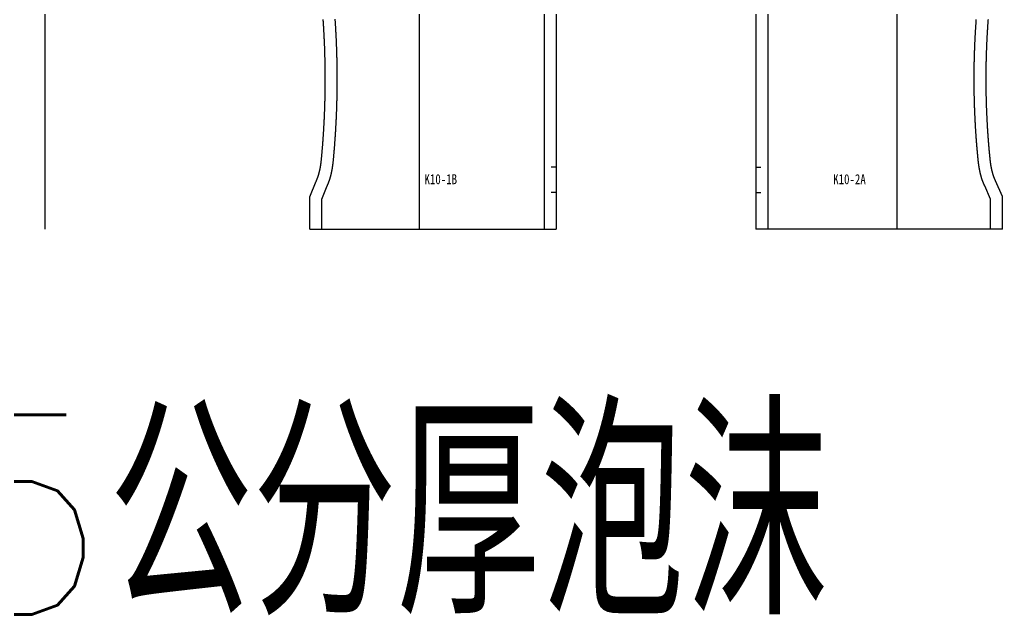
# Model space of a CAD drawing. Header units: millimetres. Extents: x 1725838 to 1745173, y -304752 to -289676.
# Drawn here: x 1727985 to 1728969, y -302051 to -301455 of the extents above; entities that cross this region are included whole.
import ezdxf

# ---------------------------------------------------------------- set-up
doc = ezdxf.new("R2010")
doc.units = ezdxf.units.MM
for name, color, linetype in [('剪口线', 7, 'Continuous'), ('文字', 7, 'Continuous'), ('缝头内线', 7, 'Continuous')]:
    doc.layers.add(name, color=color, linetype=linetype)
doc.styles.get("Standard").update_dxf_attribs({"font": 'simplex.shx', "bigfont": 'gbcbig.shx'})
doc.styles.add('宋体平面', font='', dxfattribs={"width": 0.8})
doc.styles.get('宋体平面').set_extended_font_data('NSimSun')

msp = doc.modelspace()

# ---------------------------------------------------------------- linework, layer by layer
for p, q in [((1728522.02, -300859.04), (1728522.02, -301664.79)), ((1728722.02, -300859.04), (1728722.02, -301664.79)), ((1728275.64, -301664.79), (1728522.02, -301664.79)), ((1728968.67, -301664.79), (1728722.02, -301664.79))]:
    msp.add_line(p, q)
for points in [[(1728275.64, -301664.79), (1728275.64, -301632.46), (1728281.94, -301616.81), (1728282.09, -301616.47), (1728282.12, -301616.41), (1728282.15, -301616.36), (1728282.17, -301616.3), (1728282.2, -301616.25), (1728282.22, -301616.19), (1728282.25, -301616.14), (1728282.27, -301616.08), (1728282.3, -301616.03), (1728282.32, -301615.97), (1728282.34, -301615.91), (1728282.37, -301615.86), (1728282.39, -301615.8), (1728282.42, -301615.74), (1728282.44, -301615.69), (1728282.47, -301615.63), (1728282.49, -301615.57), (1728282.52, -301615.52), (1728282.54, -301615.46), (1728282.57, -301615.4), (1728282.59, -301615.34), (1728282.62, -301615.28), (1728282.64, -301615.22), (1728282.66, -301615.17), (1728282.69, -301615.11), (1728282.71, -301615.05), (1728282.74, -301614.99), (1728282.76, -301614.93), (1728282.79, -301614.87), (1728282.81, -301614.81), (1728282.84, -301614.75), (1728282.86, -301614.69), (1728282.88, -301614.62), (1728282.91, -301614.56), (1728282.93, -301614.5), (1728282.96, -301614.44), (1728282.98, -301614.38), (1728283.01, -301614.31), (1728283.03, -301614.25), (1728283.06, -301614.19), (1728283.08, -301614.12), (1728283.1, -301614.06), (1728283.13, -301613.99), (1728283.15, -301613.93), (1728283.18, -301613.86), (1728283.2, -301613.8), (1728283.23, -301613.73), (1728283.25, -301613.67), (1728283.28, -301613.6), (1728283.3, -301613.54), (1728283.32, -301613.47), (1728283.35, -301613.4), (1728283.37, -301613.34), (1728283.4, -301613.27), (1728283.42, -301613.2), (1728283.44, -301613.13), (1728283.47, -301613.07), (1728283.49, -301613), (1728283.52, -301612.93), (1728283.54, -301612.86), (1728283.56, -301612.8), (1728283.59, -301612.73), (1728283.61, -301612.66), (1728283.63, -301612.59), (1728283.66, -301612.52), (1728283.68, -301612.45), (1728283.7, -301612.38), (1728283.73, -301612.32), (1728283.75, -301612.25), (1728283.77, -301612.18), (1728283.8, -301612.11), (1728283.82, -301612.04), (1728283.84, -301611.97), (1728283.87, -301611.9), (1728283.89, -301611.83), (1728283.91, -301611.76), (1728283.94, -301611.69), (1728283.96, -301611.61), (1728283.98, -301611.54), (1728284, -301611.47), (1728284.03, -301611.4), (1728284.05, -301611.33), (1728284.07, -301611.26), (1728284.1, -301611.18), (1728284.14, -301611.04), (1728284.18, -301610.89), (1728284.23, -301610.75), (1728284.27, -301610.6), (1728284.32, -301610.45), (1728284.36, -301610.3), (1728284.41, -301610.15), (1728284.45, -301610), (1728284.49, -301609.85), (1728284.54, -301609.7), (1728284.58, -301609.54), (1728284.62, -301609.39), (1728284.67, -301609.23), (1728284.71, -301609.08), (1728284.75, -301608.92), (1728284.79, -301608.76), (1728284.83, -301608.6), (1728284.88, -301608.44), (1728284.92, -301608.28), (1728284.96, -301608.12), (1728285, -301607.96), (1728285.04, -301607.8), (1728285.08, -301607.64), (1728285.12, -301607.47), (1728285.16, -301607.31), (1728285.2, -301607.15), (1728285.24, -301606.98), (1728285.28, -301606.82), (1728285.32, -301606.65), (1728285.35, -301606.49), (1728285.39, -301606.32), (1728285.43, -301606.15), (1728285.47, -301605.98), (1728285.5, -301605.81), (1728285.54, -301605.65), (1728285.58, -301605.48), (1728285.61, -301605.31), (1728285.65, -301605.13), (1728285.69, -301604.96), (1728285.72, -301604.79), (1728285.76, -301604.62), (1728285.79, -301604.44), (1728285.83, -301604.27), (1728285.86, -301604.1), (1728285.89, -301603.92), (1728285.93, -301603.75), (1728285.96, -301603.57), (1728286, -301603.39), (1728286.03, -301603.21), (1728286.06, -301603.04), (1728286.09, -301602.86), (1728286.12, -301602.68), (1728286.16, -301602.5), (1728286.19, -301602.32), (1728286.22, -301602.14), (1728286.25, -301601.96), (1728286.28, -301601.77), (1728286.31, -301601.59), (1728286.34, -301601.41), (1728286.37, -301601.23), (1728286.4, -301601.04), (1728286.43, -301600.86), (1728286.45, -301600.68), (1728286.48, -301600.49), (1728286.51, -301600.31), (1728286.54, -301600.12), (1728286.56, -301599.93), (1728286.59, -301599.75), (1728286.62, -301599.56), (1728286.64, -301599.38), (1728286.67, -301599.19), (1728286.69, -301599), (1728286.72, -301598.81), (1728286.74, -301598.62), (1728286.77, -301598.43), (1728286.79, -301598.25), (1728286.81, -301598.06), (1728286.84, -301597.87), (1728286.86, -301597.68), (1728286.88, -301597.48), (1728286.91, -301597.29), (1728286.93, -301597.1), (1728286.95, -301596.91), (1728286.97, -301596.72), (1728286.99, -301596.52), (1728287.01, -301596.36), (1728287.06, -301595.87), (1728287.11, -301595.32), (1728287.16, -301594.78), (1728287.21, -301594.24), (1728287.27, -301593.69), (1728287.32, -301593.15), (1728287.37, -301592.61), (1728287.42, -301592.06), (1728287.47, -301591.52), (1728287.52, -301590.97), (1728287.57, -301590.43), (1728287.62, -301589.88), (1728287.67, -301589.34), (1728287.72, -301588.79), (1728287.76, -301588.25), (1728287.81, -301587.7), (1728287.86, -301587.16), (1728287.91, -301586.61), (1728287.95, -301586.06), (1728288, -301585.52), (1728288.05, -301584.97), (1728288.09, -301584.42), (1728288.14, -301583.88), (1728288.18, -301583.33), (1728288.23, -301582.78), (1728288.27, -301582.23), (1728288.32, -301581.69), (1728288.36, -301581.14), (1728288.4, -301580.59), (1728288.45, -301580.04), (1728288.49, -301579.49), (1728288.53, -301578.94), (1728288.57, -301578.39), (1728288.61, -301577.85), (1728288.66, -301577.3), (1728288.7, -301576.75), (1728288.74, -301576.2), (1728288.78, -301575.65), (1728288.82, -301575.1), (1728288.86, -301574.55), (1728288.89, -301574), (1728288.93, -301573.45), (1728288.97, -301572.9), (1728289.01, -301572.35), (1728289.05, -301571.79), (1728289.08, -301571.24), (1728289.12, -301570.69), (1728289.16, -301570.14), (1728289.19, -301569.59), (1728289.23, -301569.04), (1728289.26, -301568.49), (1728289.3, -301567.93), (1728289.33, -301567.38), (1728289.37, -301566.83), (1728289.4, -301566.28), (1728289.44, -301565.73), (1728289.47, -301565.17), (1728289.5, -301564.62), (1728289.53, -301564.07), (1728289.57, -301563.51), (1728289.6, -301562.96), (1728289.63, -301562.41), (1728289.66, -301561.85), (1728289.69, -301561.3), (1728289.72, -301560.75), (1728289.75, -301560.19), (1728289.78, -301559.64), (1728289.81, -301559.08), (1728289.84, -301558.53), (1728289.87, -301557.98), (1728289.9, -301557.42), (1728289.92, -301556.87), (1728289.95, -301556.31), (1728289.98, -301555.76), (1728290.01, -301555.2), (1728290.03, -301554.65), (1728290.06, -301554.09), (1728290.08, -301553.54), (1728290.11, -301552.98), (1728290.13, -301552.43), (1728290.16, -301551.87), (1728290.18, -301551.31), (1728290.21, -301550.76), (1728290.23, -301550.2), (1728290.25, -301549.65), (1728290.28, -301549.09), (1728290.3, -301548.53), (1728290.32, -301547.98), (1728290.34, -301547.42), (1728290.36, -301546.87), (1728290.38, -301546.31), (1728290.4, -301545.75), (1728290.42, -301545.2), (1728290.44, -301544.64), (1728290.46, -301544.08), (1728290.48, -301543.53), (1728290.5, -301542.97), (1728290.52, -301542.41), (1728290.54, -301541.85), (1728290.56, -301541.3), (1728290.57, -301540.74), (1728290.59, -301540.18), (1728290.61, -301539.62), (1728290.62, -301539.07), (1728290.64, -301538.51), (1728290.65, -301537.95), (1728290.67, -301537.39), (1728290.68, -301536.84), (1728290.7, -301536.28), (1728290.71, -301535.72), (1728290.73, -301535.16), (1728290.74, -301534.6), (1728290.75, -301534.05), (1728290.76, -301533.49), (1728290.78, -301532.93), (1728290.79, -301532.37), (1728290.8, -301531.81), (1728290.81, -301531.26), (1728290.82, -301530.7), (1728290.83, -301530.14), (1728290.84, -301529.58), (1728290.85, -301529.02), (1728290.86, -301528.46), (1728290.87, -301527.9), (1728290.88, -301527.35), (1728290.89, -301526.79), (1728290.89, -301526.23), (1728290.9, -301525.67), (1728290.91, -301525.11), (1728290.92, -301524.55), (1728290.92, -301523.99), (1728290.93, -301523.44), (1728290.93, -301522.88), (1728290.94, -301522.32), (1728290.94, -301521.76), (1728290.95, -301521.2), (1728290.95, -301520.64), (1728290.96, -301520.08), (1728290.96, -301519.52), (1728290.96, -301518.96), (1728290.96, -301518.41), (1728290.97, -301517.85), (1728290.97, -301517.29), (1728290.97, -301516.73), (1728290.97, -301516.17), (1728290.97, -301515.61), (1728290.97, -301515.05), (1728290.97, -301514.49), (1728290.97, -301513.93), (1728290.97, -301513.37), (1728290.97, -301512.81), (1728290.97, -301512.26), (1728290.97, -301511.7), (1728290.97, -301511.14), (1728290.96, -301510.58), (1728290.96, -301510.02), (1728290.96, -301509.46), (1728290.96, -301508.9), (1728290.95, -301508.34), (1728290.95, -301507.78), (1728290.94, -301507.23), (1728290.94, -301506.67), (1728290.93, -301506.11), (1728290.93, -301505.55), (1728290.92, -301504.99), (1728290.91, -301504.43), (1728290.91, -301503.87), (1728290.9, -301503.31), (1728290.89, -301502.75), (1728290.88, -301502.2), (1728290.88, -301501.64), (1728290.87, -301501.08), (1728290.86, -301500.52), (1728290.85, -301499.96), (1728290.84, -301499.4), (1728290.83, -301498.84), (1728290.82, -301498.29), (1728290.81, -301497.73), (1728290.8, -301497.17), (1728290.79, -301496.61), (1728290.77, -301496.05), (1728290.76, -301495.49), (1728290.75, -301494.94), (1728290.74, -301494.38), (1728290.72, -301493.82), (1728290.71, -301493.26), (1728290.69, -301492.7), (1728290.68, -301492.15), (1728290.66, -301491.59), (1728290.65, -301491.03), (1728290.63, -301490.47), (1728290.62, -301489.92), (1728290.6, -301489.36), (1728290.59, -301488.8), (1728290.57, -301488.24), (1728290.55, -301487.69), (1728290.53, -301487.13), (1728290.51, -301486.57), (1728290.5, -301486.02), (1728290.48, -301485.46), (1728290.46, -301484.9), (1728290.44, -301484.34), (1728290.42, -301483.79), (1728290.4, -301483.23), (1728290.38, -301482.67), (1728290.36, -301482.12), (1728290.34, -301481.56), (1728290.31, -301481.01), (1728290.29, -301480.45), (1728290.27, -301479.89), (1728290.25, -301479.34), (1728290.22, -301478.78), (1728290.2, -301478.23), (1728290.18, -301477.67), (1728290.15, -301477.11), (1728290.13, -301476.56), (1728290.1, -301476), (1728290.08, -301475.45), (1728290.05, -301474.89), (1728290.02, -301474.34), (1728290, -301473.78), (1728289.97, -301473.23), (1728289.94, -301472.67), (1728289.92, -301472.12), (1728289.89, -301471.56), (1728289.86, -301471.01), (1728289.83, -301470.45), (1728289.8, -301469.9), (1728289.77, -301469.35), (1728289.74, -301468.79), (1728289.71, -301468.24), (1728289.68, -301467.69), (1728289.65, -301467.13), (1728289.62, -301466.58), (1728289.59, -301466.02), (1728289.56, -301465.47), (1728289.53, -301464.92), (1728289.49, -301464.37), (1728289.46, -301463.81), (1728289.43, -301463.26), (1728289.39, -301462.71), (1728289.36, -301462.16), (1728289.32, -301461.6), (1728289.29, -301461.05), (1728289.25, -301460.5), (1728289.22, -301459.95), (1728289.18, -301459.4), (1728289.15, -301458.84), (1728289.11, -301458.29), (1728289.07, -301457.74), (1728289.04, -301457.19), (1728289, -301456.64), (1728288.96, -301456.09), (1728288.92, -301455.54), (1728288.88, -301454.99)], [(1728968.67, -301664.79), (1728968.67, -301632.34), (1728961.97, -301616.59), (1728961.79, -301616.24), (1728961.77, -301616.18), (1728961.74, -301616.13), (1728961.71, -301616.07), (1728961.69, -301616.02), (1728961.66, -301615.96), (1728961.64, -301615.91), (1728961.61, -301615.85), (1728961.58, -301615.8), (1728961.56, -301615.74), (1728961.53, -301615.68), (1728961.51, -301615.63), (1728961.48, -301615.57), (1728961.45, -301615.52), (1728961.43, -301615.46), (1728961.4, -301615.4), (1728961.38, -301615.35), (1728961.35, -301615.29), (1728961.33, -301615.23), (1728961.3, -301615.18), (1728961.27, -301615.12), (1728961.25, -301615.06), (1728961.22, -301615), (1728961.2, -301614.94), (1728961.17, -301614.89), (1728961.15, -301614.83), (1728961.12, -301614.77), (1728961.09, -301614.71), (1728961.07, -301614.65), (1728961.04, -301614.59), (1728961.02, -301614.53), (1728960.99, -301614.47), (1728960.97, -301614.41), (1728960.94, -301614.35), (1728960.92, -301614.28), (1728960.89, -301614.22), (1728960.86, -301614.16), (1728960.84, -301614.1), (1728960.81, -301614.04), (1728960.79, -301613.97), (1728960.76, -301613.91), (1728960.74, -301613.85), (1728960.71, -301613.78), (1728960.69, -301613.72), (1728960.66, -301613.66), (1728960.63, -301613.59), (1728960.61, -301613.53), (1728960.58, -301613.46), (1728960.56, -301613.4), (1728960.53, -301613.33), (1728960.51, -301613.26), (1728960.48, -301613.2), (1728960.46, -301613.13), (1728960.43, -301613.06), (1728960.4, -301613), (1728960.38, -301612.93), (1728960.35, -301612.86), (1728960.33, -301612.8), (1728960.3, -301612.73), (1728960.28, -301612.66), (1728960.25, -301612.6), (1728960.23, -301612.53), (1728960.21, -301612.46), (1728960.18, -301612.39), (1728960.16, -301612.32), (1728960.13, -301612.26), (1728960.11, -301612.19), (1728960.08, -301612.12), (1728960.06, -301612.05), (1728960.03, -301611.98), (1728960.01, -301611.91), (1728959.99, -301611.84), (1728959.96, -301611.77), (1728959.94, -301611.71), (1728959.91, -301611.64), (1728959.89, -301611.56), (1728959.84, -301611.43), (1728959.79, -301611.28), (1728959.75, -301611.14), (1728959.7, -301611), (1728959.65, -301610.86), (1728959.61, -301610.71), (1728959.56, -301610.57), (1728959.51, -301610.42), (1728959.47, -301610.27), (1728959.42, -301610.12), (1728959.37, -301609.98), (1728959.33, -301609.83), (1728959.28, -301609.68), (1728959.24, -301609.53), (1728959.19, -301609.37), (1728959.15, -301609.22), (1728959.1, -301609.07), (1728959.06, -301608.91), (1728959.01, -301608.76), (1728958.97, -301608.6), (1728958.92, -301608.44), (1728958.88, -301608.28), (1728958.84, -301608.12), (1728958.79, -301607.96), (1728958.75, -301607.8), (1728958.71, -301607.64), (1728958.67, -301607.48), (1728958.62, -301607.32), (1728958.58, -301607.16), (1728958.54, -301607), (1728958.5, -301606.83), (1728958.46, -301606.67), (1728958.42, -301606.5), (1728958.38, -301606.34), (1728958.34, -301606.17), (1728958.3, -301606.01), (1728958.26, -301605.84), (1728958.22, -301605.67), (1728958.18, -301605.51), (1728958.14, -301605.34), (1728958.11, -301605.17), (1728958.07, -301605), (1728958.03, -301604.83), (1728957.99, -301604.66), (1728957.96, -301604.49), (1728957.92, -301604.32), (1728957.88, -301604.14), (1728957.85, -301603.97), (1728957.81, -301603.8), (1728957.78, -301603.62), (1728957.74, -301603.45), (1728957.71, -301603.27), (1728957.67, -301603.09), (1728957.64, -301602.92), (1728957.6, -301602.74), (1728957.57, -301602.56), (1728957.54, -301602.38), (1728957.5, -301602.21), (1728957.47, -301602.03), (1728957.44, -301601.85), (1728957.41, -301601.66), (1728957.38, -301601.48), (1728957.34, -301601.3), (1728957.31, -301601.12), (1728957.28, -301600.94), (1728957.25, -301600.76), (1728957.22, -301600.57), (1728957.19, -301600.39), (1728957.17, -301600.21), (1728957.14, -301600.02), (1728957.11, -301599.84), (1728957.08, -301599.65), (1728957.05, -301599.47), (1728957.03, -301599.28), (1728957, -301599.1), (1728956.97, -301598.91), (1728956.95, -301598.72), (1728956.92, -301598.54), (1728956.9, -301598.35), (1728956.87, -301598.16), (1728956.85, -301597.97), (1728956.82, -301597.78), (1728956.8, -301597.6), (1728956.77, -301597.41), (1728956.75, -301597.22), (1728956.73, -301597.03), (1728956.71, -301596.83), (1728956.68, -301596.64), (1728956.66, -301596.45), (1728956.64, -301596.29), (1728956.62, -301596.07), (1728956.59, -301595.8), (1728956.56, -301595.53), (1728956.54, -301595.25), (1728956.51, -301594.98), (1728956.48, -301594.71), (1728956.45, -301594.44), (1728956.43, -301594.17), (1728956.4, -301593.9), (1728956.37, -301593.63), (1728956.34, -301593.35), (1728956.32, -301593.08), (1728956.29, -301592.81), (1728956.26, -301592.54), (1728956.24, -301592.27), (1728956.21, -301592), (1728956.18, -301591.72), (1728956.16, -301591.45), (1728956.13, -301591.18), (1728956.1, -301590.91), (1728956.08, -301590.64), (1728956.05, -301590.36), (1728956.02, -301590.09), (1728956, -301589.82), (1728955.97, -301589.55), (1728955.95, -301589.27), (1728955.92, -301589), (1728955.9, -301588.73), (1728955.87, -301588.46), (1728955.84, -301588.18), (1728955.82, -301587.91), (1728955.79, -301587.64), (1728955.77, -301587.37), (1728955.74, -301587.09), (1728955.72, -301586.82), (1728955.69, -301586.55), (1728955.67, -301586.28), (1728955.64, -301586), (1728955.62, -301585.73), (1728955.59, -301585.46), (1728955.57, -301585.18), (1728955.55, -301584.91), (1728955.52, -301584.64), (1728955.5, -301584.36), (1728955.47, -301584.09), (1728955.45, -301583.82), (1728955.43, -301583.54), (1728955.4, -301583.27), (1728955.38, -301583), (1728955.35, -301582.72), (1728955.33, -301582.45), (1728955.31, -301582.18), (1728955.28, -301581.9), (1728955.26, -301581.63), (1728955.24, -301581.35), (1728955.22, -301581.08), (1728955.19, -301580.81), (1728955.17, -301580.53), (1728955.15, -301580.26), (1728955.12, -301579.99), (1728955.1, -301579.71), (1728955.08, -301579.44), (1728955.06, -301579.16), (1728955.03, -301578.89), (1728955.01, -301578.61), (1728954.99, -301578.34), (1728954.97, -301578.07), (1728954.95, -301577.79), (1728954.92, -301577.52), (1728954.9, -301577.24), (1728954.88, -301576.97), (1728954.86, -301576.69), (1728954.84, -301576.42), (1728954.82, -301576.14), (1728954.8, -301575.87), (1728954.78, -301575.6), (1728954.75, -301575.32), (1728954.73, -301575.05), (1728954.71, -301574.77), (1728954.69, -301574.5), (1728954.67, -301574.22), (1728954.65, -301573.95), (1728954.63, -301573.67), (1728954.61, -301573.4), (1728954.59, -301573.12), (1728954.57, -301572.85), (1728954.55, -301572.57), (1728954.53, -301572.3), (1728954.49, -301571.75), (1728954.45, -301571.2), (1728954.41, -301570.65), (1728954.37, -301570.1), (1728954.33, -301569.55), (1728954.3, -301568.99), (1728954.26, -301568.44), (1728954.22, -301567.89), (1728954.19, -301567.34), (1728954.15, -301566.79), (1728954.11, -301566.24), (1728954.08, -301565.68), (1728954.04, -301565.13), (1728954.01, -301564.58), (1728953.97, -301564.03), (1728953.94, -301563.47), (1728953.91, -301562.92), (1728953.87, -301562.37), (1728953.84, -301561.82), (1728953.81, -301561.26), (1728953.78, -301560.71), (1728953.74, -301560.16), (1728953.71, -301559.6), (1728953.68, -301559.05), (1728953.65, -301558.49), (1728953.62, -301557.94), (1728953.59, -301557.39), (1728953.56, -301556.83), (1728953.53, -301556.28), (1728953.5, -301555.72), (1728953.48, -301555.17), (1728953.45, -301554.61), (1728953.42, -301554.06), (1728953.39, -301553.51), (1728953.37, -301552.95), (1728953.34, -301552.4), (1728953.32, -301551.84), (1728953.29, -301551.28), (1728953.26, -301550.73), (1728953.24, -301550.17), (1728953.22, -301549.62), (1728953.19, -301549.06), (1728953.17, -301548.51), (1728953.14, -301547.95), (1728953.12, -301547.4), (1728953.1, -301546.84), (1728953.08, -301546.28), (1728953.06, -301545.73), (1728953.03, -301545.17), (1728953.01, -301544.61), (1728952.99, -301544.06), (1728952.97, -301543.5), (1728952.95, -301542.95), (1728952.93, -301542.39), (1728952.91, -301541.83), (1728952.9, -301541.28), (1728952.88, -301540.72), (1728952.86, -301540.16), (1728952.84, -301539.6), (1728952.83, -301539.05), (1728952.81, -301538.49), (1728952.79, -301537.93), (1728952.78, -301537.38), (1728952.76, -301536.82), (1728952.75, -301536.26), (1728952.73, -301535.7), (1728952.72, -301535.15), (1728952.7, -301534.59), (1728952.69, -301534.03), (1728952.68, -301533.47), (1728952.66, -301532.92), (1728952.65, -301532.36), (1728952.64, -301531.8), (1728952.63, -301531.24), (1728952.61, -301530.68), (1728952.6, -301530.13), (1728952.59, -301529.57), (1728952.58, -301529.01), (1728952.57, -301528.45), (1728952.56, -301527.89), (1728952.55, -301527.34), (1728952.55, -301526.78), (1728952.54, -301526.22), (1728952.53, -301525.66), (1728952.52, -301525.1), (1728952.52, -301524.55), (1728952.51, -301523.99), (1728952.5, -301523.43), (1728952.5, -301522.87), (1728952.49, -301522.31), (1728952.49, -301521.75), (1728952.48, -301521.19), (1728952.48, -301520.64), (1728952.47, -301520.08), (1728952.47, -301519.52), (1728952.47, -301518.96), (1728952.46, -301518.4), (1728952.46, -301517.84), (1728952.46, -301517.29), (1728952.46, -301516.73), (1728952.46, -301516.17), (1728952.45, -301515.61), (1728952.45, -301515.05), (1728952.45, -301514.49), (1728952.45, -301513.93), (1728952.45, -301513.38), (1728952.46, -301512.82), (1728952.46, -301512.26), (1728952.46, -301511.7), (1728952.46, -301511.14), (1728952.46, -301510.58), (1728952.47, -301510.02), (1728952.47, -301509.47), (1728952.47, -301508.91), (1728952.48, -301508.35), (1728952.48, -301507.79), (1728952.49, -301507.23), (1728952.49, -301506.67), (1728952.5, -301506.11), (1728952.5, -301505.56), (1728952.51, -301505), (1728952.52, -301504.44), (1728952.52, -301503.88), (1728952.53, -301503.32), (1728952.54, -301502.76), (1728952.55, -301502.21), (1728952.56, -301501.65), (1728952.57, -301501.09), (1728952.58, -301500.53), (1728952.59, -301499.97), (1728952.6, -301499.42), (1728952.61, -301498.86), (1728952.62, -301498.3), (1728952.63, -301497.74), (1728952.64, -301497.18), (1728952.65, -301496.63), (1728952.67, -301496.07), (1728952.68, -301495.51), (1728952.69, -301494.95), (1728952.71, -301494.4), (1728952.72, -301493.84), (1728952.73, -301493.28), (1728952.75, -301492.72), (1728952.76, -301492.17), (1728952.78, -301491.61), (1728952.8, -301491.05), (1728952.81, -301490.49), (1728952.83, -301489.94), (1728952.85, -301489.38), (1728952.86, -301488.82), (1728952.88, -301488.27), (1728952.9, -301487.71), (1728952.92, -301487.15), (1728952.94, -301486.6), (1728952.96, -301486.04), (1728952.98, -301485.48), (1728953, -301484.93), (1728953.02, -301484.37), (1728953.04, -301483.81), (1728953.06, -301483.26), (1728953.08, -301482.7), (1728953.11, -301482.14), (1728953.13, -301481.59), (1728953.15, -301481.03), (1728953.17, -301480.48), (1728953.2, -301479.92), (1728953.22, -301479.37), (1728953.25, -301478.81), (1728953.27, -301478.26), (1728953.3, -301477.7), (1728953.32, -301477.14), (1728953.35, -301476.59), (1728953.37, -301476.03), (1728953.4, -301475.48), (1728953.43, -301474.92), (1728953.46, -301474.37), (1728953.48, -301473.82), (1728953.51, -301473.26), (1728953.54, -301472.71), (1728953.57, -301472.15), (1728953.6, -301471.6), (1728953.63, -301471.04), (1728953.66, -301470.49), (1728953.69, -301469.94), (1728953.72, -301469.38), (1728953.75, -301468.83), (1728953.78, -301468.28), (1728953.82, -301467.72), (1728953.85, -301467.17), (1728953.88, -301466.62), (1728953.92, -301466.06), (1728953.95, -301465.51), (1728953.98, -301464.96), (1728954.02, -301464.41), (1728954.05, -301463.85), (1728954.09, -301463.3), (1728954.12, -301462.75), (1728954.16, -301462.2), (1728954.2, -301461.65), (1728954.23, -301461.09), (1728954.27, -301460.54), (1728954.31, -301459.99), (1728954.35, -301459.44), (1728954.38, -301458.89), (1728954.42, -301458.34), (1728954.46, -301457.79), (1728954.48, -301457.51), (1728954.5, -301457.23), (1728954.52, -301456.96), (1728954.54, -301456.68), (1728954.56, -301456.41), (1728954.58, -301456.13), (1728954.6, -301455.86), (1728954.62, -301455.58), (1728954.64, -301455.31), (1728954.66, -301455.03)]]:
    msp.add_lwpolyline(points)
at = {"layer": '剪口线', "color": 2}
for p, q in [((1728522.02, -301602.88), (1728517.02, -301602.88)), ((1728722.02, -301602.88), (1728727.02, -301602.88)), ((1728522.02, -301628.09), (1728517.02, -301628.09)), ((1728722.02, -301628.09), (1728727.02, -301628.09))]:
    msp.add_line(p, q, dxfattribs=at)
at = {"layer": '文字', "color": 3}
for p, q in [((1728385.09, -300859.04), (1728385.09, -301664.79)), ((1728862.99, -300859.04), (1728862.99, -301664.79))]:
    msp.add_line(p, q, dxfattribs=at)
at = {"layer": '缝头内线', "color": 1}
for p, q in [((1728010.29, -300859.04), (1728010.29, -301664.79)), ((1728510.02, -300859.04), (1728510.02, -301664.79)), ((1728734.02, -300859.04), (1728734.02, -301664.79))]:
    msp.add_line(p, q, dxfattribs=at)
for points in [[(1728287.64, -301664.79), (1728287.64, -301634.79), (1728292.95, -301621.58), (1728292.99, -301621.5), (1728293.02, -301621.43), (1728293.06, -301621.35), (1728293.09, -301621.28), (1728293.13, -301621.2), (1728293.16, -301621.13), (1728293.19, -301621.05), (1728293.23, -301620.98), (1728293.26, -301620.9), (1728293.29, -301620.83), (1728293.33, -301620.75), (1728293.36, -301620.67), (1728293.39, -301620.6), (1728293.43, -301620.52), (1728293.46, -301620.45), (1728293.49, -301620.37), (1728293.52, -301620.3), (1728293.56, -301620.22), (1728293.59, -301620.14), (1728293.62, -301620.07), (1728293.65, -301619.99), (1728293.69, -301619.92), (1728293.72, -301619.84), (1728293.75, -301619.76), (1728293.78, -301619.68), (1728293.81, -301619.61), (1728293.85, -301619.53), (1728293.88, -301619.45), (1728293.91, -301619.37), (1728293.94, -301619.29), (1728293.97, -301619.22), (1728294, -301619.14), (1728294.04, -301619.06), (1728294.07, -301618.98), (1728294.1, -301618.9), (1728294.13, -301618.82), (1728294.16, -301618.74), (1728294.19, -301618.66), (1728294.22, -301618.58), (1728294.26, -301618.5), (1728294.29, -301618.41), (1728294.32, -301618.33), (1728294.35, -301618.25), (1728294.38, -301618.17), (1728294.41, -301618.08), (1728294.44, -301618), (1728294.47, -301617.92), (1728294.5, -301617.83), (1728294.54, -301617.75), (1728294.57, -301617.67), (1728294.6, -301617.58), (1728294.63, -301617.5), (1728294.66, -301617.41), (1728294.69, -301617.33), (1728294.72, -301617.24), (1728294.75, -301617.16), (1728294.78, -301617.07), (1728294.81, -301616.99), (1728294.84, -301616.9), (1728294.87, -301616.82), (1728294.9, -301616.74), (1728294.93, -301616.65), (1728294.96, -301616.57), (1728294.99, -301616.48), (1728295.02, -301616.4), (1728295.04, -301616.31), (1728295.07, -301616.23), (1728295.1, -301616.14), (1728295.13, -301616.05), (1728295.16, -301615.97), (1728295.19, -301615.88), (1728295.22, -301615.8), (1728295.24, -301615.71), (1728295.27, -301615.62), (1728295.3, -301615.54), (1728295.33, -301615.45), (1728295.36, -301615.37), (1728295.39, -301615.28), (1728295.41, -301615.19), (1728295.44, -301615.1), (1728295.47, -301615.02), (1728295.5, -301614.93), (1728295.52, -301614.84), (1728295.55, -301614.75), (1728295.61, -301614.58), (1728295.66, -301614.4), (1728295.71, -301614.22), (1728295.77, -301614.05), (1728295.82, -301613.87), (1728295.87, -301613.69), (1728295.93, -301613.51), (1728295.98, -301613.33), (1728296.03, -301613.14), (1728296.08, -301612.96), (1728296.13, -301612.78), (1728296.19, -301612.59), (1728296.24, -301612.41), (1728296.29, -301612.22), (1728296.34, -301612.03), (1728296.39, -301611.85), (1728296.44, -301611.66), (1728296.49, -301611.47), (1728296.54, -301611.28), (1728296.59, -301611.09), (1728296.64, -301610.9), (1728296.68, -301610.7), (1728296.73, -301610.51), (1728296.78, -301610.32), (1728296.82, -301610.13), (1728296.87, -301609.94), (1728296.92, -301609.74), (1728296.96, -301609.55), (1728297.01, -301609.36), (1728297.05, -301609.16), (1728297.1, -301608.97), (1728297.14, -301608.77), (1728297.18, -301608.58), (1728297.23, -301608.38), (1728297.27, -301608.19), (1728297.31, -301607.99), (1728297.35, -301607.79), (1728297.4, -301607.6), (1728297.44, -301607.4), (1728297.48, -301607.2), (1728297.52, -301607), (1728297.56, -301606.8), (1728297.6, -301606.6), (1728297.64, -301606.4), (1728297.68, -301606.2), (1728297.72, -301605.99), (1728297.75, -301605.79), (1728297.79, -301605.59), (1728297.83, -301605.38), (1728297.87, -301605.18), (1728297.9, -301604.98), (1728297.94, -301604.77), (1728297.98, -301604.56), (1728298.01, -301604.36), (1728298.05, -301604.15), (1728298.08, -301603.94), (1728298.12, -301603.73), (1728298.15, -301603.53), (1728298.19, -301603.32), (1728298.22, -301603.11), (1728298.25, -301602.9), (1728298.29, -301602.69), (1728298.32, -301602.48), (1728298.35, -301602.27), (1728298.38, -301602.06), (1728298.41, -301601.85), (1728298.44, -301601.64), (1728298.47, -301601.43), (1728298.5, -301601.22), (1728298.53, -301601.01), (1728298.56, -301600.8), (1728298.59, -301600.59), (1728298.62, -301600.37), (1728298.64, -301600.16), (1728298.67, -301599.95), (1728298.7, -301599.73), (1728298.72, -301599.52), (1728298.75, -301599.31), (1728298.78, -301599.09), (1728298.8, -301598.88), (1728298.83, -301598.66), (1728298.85, -301598.44), (1728298.88, -301598.23), (1728298.9, -301598.01), (1728298.92, -301597.8), (1728298.95, -301597.58), (1728299, -301597.04), (1728299.05, -301596.49), (1728299.11, -301595.94), (1728299.16, -301595.38), (1728299.21, -301594.83), (1728299.26, -301594.28), (1728299.32, -301593.73), (1728299.37, -301593.18), (1728299.42, -301592.62), (1728299.47, -301592.07), (1728299.52, -301591.52), (1728299.57, -301590.97), (1728299.62, -301590.41), (1728299.67, -301589.86), (1728299.72, -301589.31), (1728299.77, -301588.75), (1728299.81, -301588.2), (1728299.86, -301587.64), (1728299.91, -301587.09), (1728299.96, -301586.53), (1728300, -301585.98), (1728300.05, -301585.42), (1728300.1, -301584.87), (1728300.14, -301584.31), (1728300.19, -301583.76), (1728300.23, -301583.2), (1728300.28, -301582.65), (1728300.32, -301582.09), (1728300.37, -301581.53), (1728300.41, -301580.98), (1728300.45, -301580.42), (1728300.5, -301579.86), (1728300.54, -301579.31), (1728300.58, -301578.75), (1728300.62, -301578.19), (1728300.66, -301577.64), (1728300.7, -301577.08), (1728300.74, -301576.52), (1728300.78, -301575.96), (1728300.82, -301575.4), (1728300.86, -301574.85), (1728300.9, -301574.29), (1728300.94, -301573.73), (1728300.98, -301573.17), (1728301.02, -301572.61), (1728301.06, -301572.05), (1728301.09, -301571.49), (1728301.13, -301570.93), (1728301.17, -301570.37), (1728301.2, -301569.81), (1728301.24, -301569.25), (1728301.28, -301568.69), (1728301.31, -301568.13), (1728301.35, -301567.57), (1728301.38, -301567.01), (1728301.41, -301566.45), (1728301.45, -301565.89), (1728301.48, -301565.33), (1728301.51, -301564.77), (1728301.55, -301564.21), (1728301.58, -301563.65), (1728301.61, -301563.09), (1728301.64, -301562.53), (1728301.67, -301561.96), (1728301.7, -301561.4), (1728301.73, -301560.84), (1728301.76, -301560.28), (1728301.79, -301559.72), (1728301.82, -301559.15), (1728301.85, -301558.59), (1728301.88, -301558.03), (1728301.91, -301557.47), (1728301.94, -301556.9), (1728301.96, -301556.34), (1728301.99, -301555.78), (1728302.02, -301555.22), (1728302.04, -301554.65), (1728302.07, -301554.09), (1728302.1, -301553.53), (1728302.12, -301552.96), (1728302.15, -301552.4), (1728302.17, -301551.84), (1728302.2, -301551.27), (1728302.22, -301550.71), (1728302.24, -301550.14), (1728302.27, -301549.58), (1728302.29, -301549.02), (1728302.31, -301548.45), (1728302.33, -301547.89), (1728302.35, -301547.32), (1728302.38, -301546.76), (1728302.4, -301546.19), (1728302.42, -301545.63), (1728302.44, -301545.07), (1728302.46, -301544.5), (1728302.48, -301543.94), (1728302.49, -301543.37), (1728302.51, -301542.81), (1728302.53, -301542.24), (1728302.55, -301541.68), (1728302.57, -301541.11), (1728302.58, -301540.55), (1728302.6, -301539.98), (1728302.62, -301539.42), (1728302.63, -301538.85), (1728302.65, -301538.28), (1728302.66, -301537.72), (1728302.68, -301537.15), (1728302.69, -301536.59), (1728302.71, -301536.02), (1728302.72, -301535.46), (1728302.74, -301534.89), (1728302.75, -301534.32), (1728302.76, -301533.76), (1728302.77, -301533.19), (1728302.79, -301532.63), (1728302.8, -301532.06), (1728302.81, -301531.49), (1728302.82, -301530.93), (1728302.83, -301530.36), (1728302.84, -301529.8), (1728302.85, -301529.23), (1728302.86, -301528.66), (1728302.87, -301528.1), (1728302.88, -301527.53), (1728302.88, -301526.96), (1728302.89, -301526.4), (1728302.9, -301525.83), (1728302.91, -301525.26), (1728302.91, -301524.7), (1728302.92, -301524.13), (1728302.93, -301523.56), (1728302.93, -301523), (1728302.94, -301522.43), (1728302.94, -301521.86), (1728302.95, -301521.3), (1728302.95, -301520.73), (1728302.96, -301520.16), (1728302.96, -301519.6), (1728302.96, -301519.03), (1728302.96, -301518.46), (1728302.97, -301517.9), (1728302.97, -301517.33), (1728302.97, -301516.76), (1728302.97, -301516.2), (1728302.97, -301515.63), (1728302.97, -301515.06), (1728302.97, -301514.5), (1728302.97, -301513.93), (1728302.97, -301513.36), (1728302.97, -301512.79), (1728302.97, -301512.23), (1728302.97, -301511.66), (1728302.97, -301511.09), (1728302.96, -301510.53), (1728302.96, -301509.96), (1728302.96, -301509.39), (1728302.95, -301508.83), (1728302.95, -301508.26), (1728302.95, -301507.69), (1728302.94, -301507.13), (1728302.94, -301506.56), (1728302.93, -301505.99), (1728302.93, -301505.43), (1728302.92, -301504.86), (1728302.91, -301504.29), (1728302.91, -301503.73), (1728302.9, -301503.16), (1728302.89, -301502.59), (1728302.88, -301502.03), (1728302.87, -301501.46), (1728302.87, -301500.89), (1728302.86, -301500.33), (1728302.85, -301499.76), (1728302.84, -301499.19), (1728302.83, -301498.63), (1728302.82, -301498.06), (1728302.81, -301497.5), (1728302.79, -301496.93), (1728302.78, -301496.36), (1728302.77, -301495.8), (1728302.76, -301495.23), (1728302.75, -301494.66), (1728302.73, -301494.1), (1728302.72, -301493.53), (1728302.7, -301492.97), (1728302.69, -301492.4), (1728302.68, -301491.84), (1728302.66, -301491.27), (1728302.65, -301490.7), (1728302.63, -301490.14), (1728302.61, -301489.57), (1728302.6, -301489.01), (1728302.58, -301488.44), (1728302.56, -301487.88), (1728302.54, -301487.31), (1728302.53, -301486.75), (1728302.51, -301486.18), (1728302.49, -301485.62), (1728302.47, -301485.05), (1728302.45, -301484.49), (1728302.43, -301483.92), (1728302.41, -301483.36), (1728302.39, -301482.79), (1728302.37, -301482.23), (1728302.35, -301481.67), (1728302.33, -301481.1), (1728302.3, -301480.54), (1728302.28, -301479.97), (1728302.26, -301479.41), (1728302.24, -301478.84), (1728302.21, -301478.28), (1728302.19, -301477.72), (1728302.16, -301477.15), (1728302.14, -301476.59), (1728302.12, -301476.03), (1728302.09, -301475.46), (1728302.06, -301474.9), (1728302.04, -301474.34), (1728302.01, -301473.77), (1728301.98, -301473.21), (1728301.96, -301472.65), (1728301.93, -301472.09), (1728301.9, -301471.52), (1728301.87, -301470.96), (1728301.84, -301470.4), (1728301.82, -301469.84), (1728301.79, -301469.27), (1728301.76, -301468.71), (1728301.73, -301468.15), (1728301.7, -301467.59), (1728301.67, -301467.03), (1728301.63, -301466.47), (1728301.6, -301465.9), (1728301.57, -301465.34), (1728301.54, -301464.78), (1728301.51, -301464.22), (1728301.47, -301463.66), (1728301.44, -301463.1), (1728301.41, -301462.54), (1728301.37, -301461.98), (1728301.34, -301461.42), (1728301.3, -301460.86), (1728301.27, -301460.3), (1728301.23, -301459.74), (1728301.19, -301459.18), (1728301.16, -301458.62), (1728301.12, -301458.06), (1728301.08, -301457.5), (1728301.05, -301456.94), (1728301.01, -301456.38), (1728300.97, -301455.82), (1728300.93, -301455.26), (1728300.89, -301454.7)], [(1728956.67, -301664.79), (1728956.67, -301634.79), (1728951.05, -301621.58), (1728951.01, -301621.5), (1728950.98, -301621.43), (1728950.94, -301621.35), (1728950.9, -301621.28), (1728950.87, -301621.2), (1728950.83, -301621.13), (1728950.79, -301621.05), (1728950.76, -301620.98), (1728950.72, -301620.9), (1728950.69, -301620.82), (1728950.65, -301620.75), (1728950.62, -301620.67), (1728950.58, -301620.6), (1728950.55, -301620.52), (1728950.51, -301620.45), (1728950.48, -301620.37), (1728950.44, -301620.3), (1728950.41, -301620.22), (1728950.38, -301620.14), (1728950.34, -301620.07), (1728950.31, -301619.99), (1728950.27, -301619.91), (1728950.24, -301619.84), (1728950.21, -301619.76), (1728950.17, -301619.68), (1728950.14, -301619.61), (1728950.11, -301619.53), (1728950.07, -301619.45), (1728950.04, -301619.37), (1728950, -301619.29), (1728949.97, -301619.22), (1728949.94, -301619.14), (1728949.9, -301619.06), (1728949.87, -301618.98), (1728949.84, -301618.9), (1728949.8, -301618.82), (1728949.77, -301618.74), (1728949.74, -301618.66), (1728949.71, -301618.58), (1728949.67, -301618.5), (1728949.64, -301618.41), (1728949.61, -301618.33), (1728949.57, -301618.25), (1728949.54, -301618.17), (1728949.51, -301618.08), (1728949.47, -301618), (1728949.44, -301617.92), (1728949.41, -301617.83), (1728949.38, -301617.75), (1728949.34, -301617.67), (1728949.31, -301617.58), (1728949.28, -301617.5), (1728949.24, -301617.41), (1728949.21, -301617.33), (1728949.18, -301617.24), (1728949.15, -301617.16), (1728949.12, -301617.07), (1728949.09, -301616.99), (1728949.05, -301616.9), (1728949.02, -301616.82), (1728948.99, -301616.73), (1728948.96, -301616.65), (1728948.93, -301616.56), (1728948.9, -301616.48), (1728948.87, -301616.39), (1728948.84, -301616.31), (1728948.81, -301616.22), (1728948.78, -301616.14), (1728948.75, -301616.05), (1728948.72, -301615.97), (1728948.69, -301615.88), (1728948.66, -301615.8), (1728948.63, -301615.71), (1728948.6, -301615.62), (1728948.57, -301615.54), (1728948.53, -301615.44), (1728948.48, -301615.28), (1728948.42, -301615.1), (1728948.36, -301614.93), (1728948.3, -301614.75), (1728948.24, -301614.58), (1728948.19, -301614.4), (1728948.13, -301614.22), (1728948.07, -301614.05), (1728948.02, -301613.87), (1728947.96, -301613.69), (1728947.9, -301613.51), (1728947.85, -301613.33), (1728947.79, -301613.15), (1728947.74, -301612.96), (1728947.68, -301612.78), (1728947.63, -301612.59), (1728947.58, -301612.41), (1728947.52, -301612.22), (1728947.47, -301612.03), (1728947.42, -301611.85), (1728947.36, -301611.66), (1728947.31, -301611.47), (1728947.26, -301611.28), (1728947.21, -301611.09), (1728947.16, -301610.9), (1728947.1, -301610.7), (1728947.05, -301610.51), (1728947, -301610.32), (1728946.96, -301610.13), (1728946.91, -301609.94), (1728946.86, -301609.74), (1728946.81, -301609.55), (1728946.76, -301609.36), (1728946.71, -301609.16), (1728946.67, -301608.97), (1728946.62, -301608.77), (1728946.58, -301608.58), (1728946.53, -301608.38), (1728946.48, -301608.19), (1728946.44, -301607.99), (1728946.4, -301607.79), (1728946.35, -301607.59), (1728946.31, -301607.4), (1728946.26, -301607.2), (1728946.22, -301607), (1728946.18, -301606.8), (1728946.14, -301606.6), (1728946.1, -301606.4), (1728946.05, -301606.2), (1728946.01, -301605.99), (1728945.97, -301605.79), (1728945.93, -301605.59), (1728945.89, -301605.38), (1728945.85, -301605.18), (1728945.81, -301604.98), (1728945.77, -301604.77), (1728945.74, -301604.56), (1728945.7, -301604.36), (1728945.66, -301604.15), (1728945.62, -301603.94), (1728945.59, -301603.74), (1728945.55, -301603.53), (1728945.52, -301603.32), (1728945.48, -301603.11), (1728945.45, -301602.9), (1728945.41, -301602.69), (1728945.38, -301602.48), (1728945.34, -301602.27), (1728945.31, -301602.06), (1728945.28, -301601.85), (1728945.25, -301601.64), (1728945.21, -301601.43), (1728945.18, -301601.22), (1728945.15, -301601.01), (1728945.12, -301600.8), (1728945.09, -301600.59), (1728945.06, -301600.37), (1728945.03, -301600.16), (1728945, -301599.95), (1728944.97, -301599.73), (1728944.95, -301599.52), (1728944.92, -301599.31), (1728944.89, -301599.09), (1728944.86, -301598.88), (1728944.84, -301598.66), (1728944.81, -301598.44), (1728944.79, -301598.23), (1728944.76, -301598.01), (1728944.74, -301597.8), (1728944.71, -301597.58), (1728944.68, -301597.31), (1728944.66, -301597.03), (1728944.63, -301596.76), (1728944.6, -301596.48), (1728944.57, -301596.21), (1728944.54, -301595.93), (1728944.51, -301595.65), (1728944.49, -301595.38), (1728944.46, -301595.1), (1728944.43, -301594.83), (1728944.4, -301594.55), (1728944.38, -301594.28), (1728944.35, -301594), (1728944.32, -301593.72), (1728944.29, -301593.45), (1728944.27, -301593.17), (1728944.24, -301592.9), (1728944.21, -301592.62), (1728944.19, -301592.34), (1728944.16, -301592.07), (1728944.13, -301591.79), (1728944.11, -301591.51), (1728944.08, -301591.24), (1728944.05, -301590.96), (1728944.03, -301590.68), (1728944, -301590.41), (1728943.97, -301590.13), (1728943.95, -301589.85), (1728943.92, -301589.58), (1728943.9, -301589.3), (1728943.87, -301589.02), (1728943.84, -301588.75), (1728943.82, -301588.47), (1728943.79, -301588.19), (1728943.77, -301587.92), (1728943.74, -301587.64), (1728943.72, -301587.36), (1728943.69, -301587.08), (1728943.67, -301586.81), (1728943.64, -301586.53), (1728943.62, -301586.25), (1728943.59, -301585.97), (1728943.57, -301585.7), (1728943.54, -301585.42), (1728943.52, -301585.14), (1728943.5, -301584.86), (1728943.47, -301584.59), (1728943.45, -301584.31), (1728943.42, -301584.03), (1728943.4, -301583.75), (1728943.38, -301583.48), (1728943.35, -301583.2), (1728943.33, -301582.92), (1728943.3, -301582.64), (1728943.28, -301582.36), (1728943.26, -301582.09), (1728943.23, -301581.81), (1728943.21, -301581.53), (1728943.19, -301581.25), (1728943.16, -301580.97), (1728943.14, -301580.69), (1728943.12, -301580.42), (1728943.1, -301580.14), (1728943.07, -301579.86), (1728943.05, -301579.58), (1728943.03, -301579.3), (1728943.01, -301579.02), (1728942.98, -301578.75), (1728942.96, -301578.47), (1728942.94, -301578.19), (1728942.92, -301577.91), (1728942.9, -301577.63), (1728942.87, -301577.35), (1728942.85, -301577.07), (1728942.83, -301576.79), (1728942.81, -301576.52), (1728942.79, -301576.24), (1728942.77, -301575.96), (1728942.75, -301575.68), (1728942.73, -301575.4), (1728942.7, -301575.12), (1728942.68, -301574.84), (1728942.66, -301574.56), (1728942.64, -301574.28), (1728942.62, -301574), (1728942.6, -301573.72), (1728942.58, -301573.44), (1728942.56, -301573.17), (1728942.52, -301572.61), (1728942.48, -301572.05), (1728942.44, -301571.49), (1728942.4, -301570.93), (1728942.36, -301570.37), (1728942.32, -301569.81), (1728942.29, -301569.26), (1728942.25, -301568.7), (1728942.21, -301568.13), (1728942.18, -301567.57), (1728942.14, -301567.01), (1728942.1, -301566.45), (1728942.07, -301565.89), (1728942.03, -301565.33), (1728942, -301564.77), (1728941.96, -301564.21), (1728941.93, -301563.65), (1728941.89, -301563.09), (1728941.86, -301562.53), (1728941.83, -301561.96), (1728941.8, -301561.4), (1728941.76, -301560.84), (1728941.73, -301560.28), (1728941.7, -301559.72), (1728941.67, -301559.15), (1728941.64, -301558.59), (1728941.61, -301558.03), (1728941.58, -301557.47), (1728941.55, -301556.9), (1728941.52, -301556.34), (1728941.49, -301555.78), (1728941.46, -301555.22), (1728941.44, -301554.65), (1728941.41, -301554.09), (1728941.38, -301553.53), (1728941.35, -301552.96), (1728941.33, -301552.4), (1728941.3, -301551.84), (1728941.28, -301551.27), (1728941.25, -301550.71), (1728941.23, -301550.14), (1728941.2, -301549.58), (1728941.18, -301549.02), (1728941.16, -301548.45), (1728941.13, -301547.89), (1728941.11, -301547.32), (1728941.09, -301546.76), (1728941.06, -301546.2), (1728941.04, -301545.63), (1728941.02, -301545.07), (1728941, -301544.5), (1728940.98, -301543.94), (1728940.96, -301543.37), (1728940.94, -301542.81), (1728940.92, -301542.24), (1728940.9, -301541.68), (1728940.88, -301541.11), (1728940.87, -301540.55), (1728940.85, -301539.98), (1728940.83, -301539.42), (1728940.81, -301538.85), (1728940.8, -301538.28), (1728940.78, -301537.72), (1728940.77, -301537.15), (1728940.75, -301536.59), (1728940.73, -301536.02), (1728940.72, -301535.46), (1728940.71, -301534.89), (1728940.69, -301534.32), (1728940.68, -301533.76), (1728940.67, -301533.19), (1728940.65, -301532.63), (1728940.64, -301532.06), (1728940.63, -301531.49), (1728940.62, -301530.93), (1728940.61, -301530.36), (1728940.6, -301529.8), (1728940.59, -301529.23), (1728940.58, -301528.66), (1728940.57, -301528.1), (1728940.56, -301527.53), (1728940.55, -301526.96), (1728940.54, -301526.4), (1728940.53, -301525.83), (1728940.52, -301525.26), (1728940.52, -301524.7), (1728940.51, -301524.13), (1728940.5, -301523.56), (1728940.5, -301523), (1728940.49, -301522.43), (1728940.49, -301521.86), (1728940.48, -301521.3), (1728940.48, -301520.73), (1728940.47, -301520.16), (1728940.47, -301519.6), (1728940.47, -301519.03), (1728940.46, -301518.46), (1728940.46, -301517.9), (1728940.46, -301517.33), (1728940.46, -301516.76), (1728940.46, -301516.2), (1728940.45, -301515.63), (1728940.45, -301515.06), (1728940.45, -301514.5), (1728940.45, -301513.93), (1728940.45, -301513.36), (1728940.46, -301512.8), (1728940.46, -301512.23), (1728940.46, -301511.66), (1728940.46, -301511.09), (1728940.46, -301510.53), (1728940.47, -301509.96), (1728940.47, -301509.39), (1728940.47, -301508.83), (1728940.48, -301508.26), (1728940.48, -301507.69), (1728940.49, -301507.13), (1728940.49, -301506.56), (1728940.5, -301505.99), (1728940.5, -301505.43), (1728940.51, -301504.86), (1728940.52, -301504.29), (1728940.53, -301503.73), (1728940.53, -301503.16), (1728940.54, -301502.59), (1728940.55, -301502.03), (1728940.56, -301501.46), (1728940.57, -301500.89), (1728940.58, -301500.33), (1728940.59, -301499.76), (1728940.6, -301499.19), (1728940.61, -301498.63), (1728940.62, -301498.06), (1728940.63, -301497.5), (1728940.64, -301496.93), (1728940.66, -301496.36), (1728940.67, -301495.8), (1728940.68, -301495.23), (1728940.7, -301494.67), (1728940.71, -301494.1), (1728940.72, -301493.53), (1728940.74, -301492.97), (1728940.75, -301492.4), (1728940.77, -301491.84), (1728940.78, -301491.27), (1728940.8, -301490.71), (1728940.82, -301490.14), (1728940.83, -301489.57), (1728940.85, -301489.01), (1728940.87, -301488.44), (1728940.89, -301487.88), (1728940.91, -301487.31), (1728940.93, -301486.75), (1728940.95, -301486.18), (1728940.97, -301485.62), (1728940.99, -301485.05), (1728941.01, -301484.49), (1728941.03, -301483.92), (1728941.05, -301483.36), (1728941.07, -301482.79), (1728941.09, -301482.23), (1728941.11, -301481.67), (1728941.14, -301481.1), (1728941.16, -301480.54), (1728941.18, -301479.97), (1728941.21, -301479.41), (1728941.23, -301478.85), (1728941.26, -301478.28), (1728941.28, -301477.72), (1728941.31, -301477.15), (1728941.34, -301476.59), (1728941.36, -301476.03), (1728941.39, -301475.46), (1728941.42, -301474.9), (1728941.44, -301474.34), (1728941.47, -301473.77), (1728941.5, -301473.21), (1728941.53, -301472.65), (1728941.56, -301472.09), (1728941.59, -301471.52), (1728941.62, -301470.96), (1728941.65, -301470.4), (1728941.68, -301469.84), (1728941.71, -301469.27), (1728941.74, -301468.71), (1728941.77, -301468.15), (1728941.8, -301467.59), (1728941.84, -301467.03), (1728941.87, -301466.47), (1728941.9, -301465.9), (1728941.94, -301465.34), (1728941.97, -301464.78), (1728942.01, -301464.22), (1728942.04, -301463.66), (1728942.08, -301463.1), (1728942.11, -301462.54), (1728942.15, -301461.98), (1728942.18, -301461.42), (1728942.22, -301460.86), (1728942.26, -301460.3), (1728942.3, -301459.74), (1728942.33, -301459.18), (1728942.37, -301458.62), (1728942.41, -301458.06), (1728942.45, -301457.5), (1728942.49, -301456.94), (1728942.51, -301456.66), (1728942.53, -301456.38), (1728942.55, -301456.1), (1728942.57, -301455.82), (1728942.59, -301455.54), (1728942.61, -301455.26), (1728942.63, -301454.98)]]:
    msp.add_lwpolyline(points, dxfattribs=at)

# ---------------------------------------------------------------- texts
at = {"color": 3, "char_height": 10, "attachment_point": 5, "style": '宋体平面'}
for s, insert in [('\\A1;K10-1B', (1728406.56, -301614.94)), ('\\A1;K10-2A', (1728815.66, -301614.94))]:
    msp.add_mtext(s, dxfattribs=dict(at, insert=insert))
at = {"color": 1, "insert": (1727860.04, -301951), "char_height": 200, "attachment_point": 5}
msp.add_mtext('\\A1;背座面料粘1.5公分厚泡沫', dxfattribs=at)

doc.saveas('drawing.dxf')
